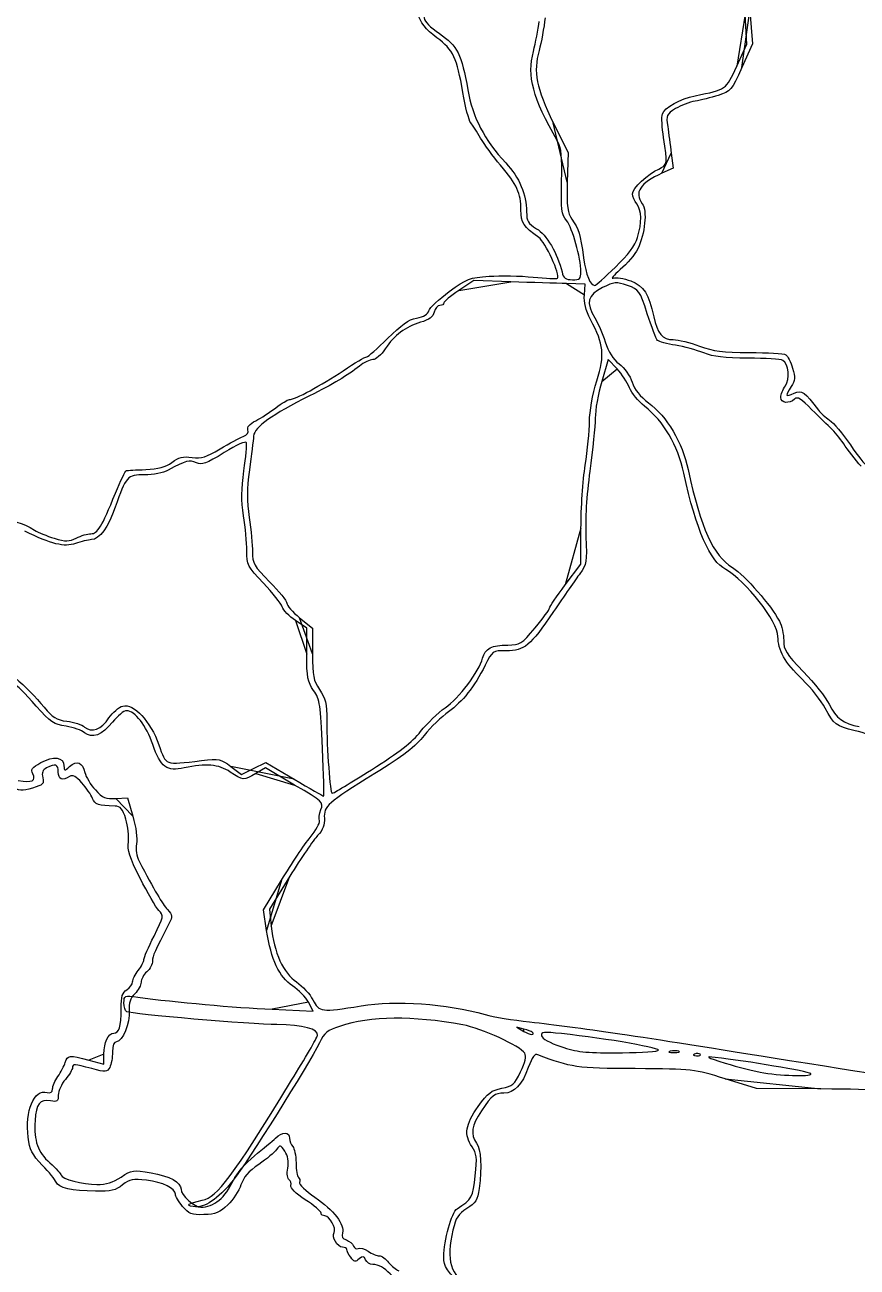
# Model space of a CAD drawing. Extents: x 0 to 210, y 0 to 297.
# Drawn here: x 41.9 to 80.2, y 63.7 to 121.1 of the extents above; entities that cross this region are included whole.
import ezdxf

# ---------------------------------------------------------------- set-up
doc = ezdxf.new("R2010")
doc.units = 0
doc.layers.get('0').update_dxf_attribs({"linetype": 'CONTINUOUS'})

msp = doc.modelspace()

# ---------------------------------------------------------------- linework, layer by layer
at = {"color": 7}
for points in [[(74.679779, 119.162177), (75.149213, 120.178215), (75.063447, 121.56113)], [(75.287764, 121.701298), (75.409057, 120.195126), (74.91673, 119.10199)], [(66.222863, 116.559998), (66.902324, 115.180534), (66.869807, 113.815768)], [(71.659273, 115.14645), (71.744247, 114.460623), (71.234148, 114.230056)], [(67.495458, 109.675295), (67.495458, 109.675295)], [(69.086108, 109.892995), (69.086108, 109.892995)], [(64.272003, 109.214728), (62.561151, 109.273742), (61.868481, 108.813833)], [(67.654763, 108.609185), (67.694954, 109.115571), (66.838905, 109.135642)], [(69.161307, 105.199159), (68.759516, 105.628843), (68.45771, 104.613885)], [(66.773055, 95.232982), (67.497404, 96.189097), (67.499762, 97.845289)], [(54.854217, 92.032728), (54.854217, 93.241996), (54.33162, 93.58784)], [(54.524964, 93.713732), (55.117614, 93.228102), (55.117614, 92.057474)], [(55.583343, 87.681417), (55.583343, 87.681417)], [(51.358253, 86.853881), (51.842118, 86.484818), (52.403232, 86.757424), (52.964346, 87.030029), (54.271457, 86.264181)], [(54.293764, 85.996659), (52.950304, 86.783013), (52.511884, 86.524341)], [(57.839546, 86.702255), (57.839548, 86.702255)], [(46.048414, 85.374693), (46.592782, 85.409976), (46.83773, 84.553927)], [(53.002357, 79.279847), (52.854729, 80.231339), (53.689849, 81.608657)], [(54.072166, 81.787847), (53.129138, 80.273299), (53.214909, 79.4831)], [(53.254722, 75.64605), (55.145728, 75.556705), (54.93045, 75.972995)], [(64.863407, 74.731039), (64.534157, 74.818738), (64.863208, 74.626469)], [(65.247532, 74.593847), (65.247532, 74.593847)], [(44.812101, 73.303557), (45.503526, 73.119494), (45.503526, 73.57719)], [(71.048541, 73.739168), (71.048541, 73.739168)], [(72.010631, 73.708824), (72.010631, 73.708837)], [(72.993131, 73.570342), (72.993131, 73.570329)], [(78.560194, 71.971979), (75.596946, 71.99342), (74.148248, 72.442201)], [(78.092659, 72.679682), (78.092659, 72.679682)]]:
    msp.add_lwpolyline(points, close=True, dxfattribs=at)
for points in [[(60.846561, 120.482666), (60.334499, 120.868138), (60.127606, 121.13836), (59.916205, 121.697795)], [(60.730388, 121.812084), (60.031836, 121.619209), (60.103667, 121.281821), (60.971876, 120.677832)], [(65.306911, 119.849111), (65.408467, 120.247503), (65.530263, 120.869785), (65.577569, 121.231959)], [(65.845133, 121.405474), (65.797304, 120.947869), (65.671552, 120.263623), (65.565685, 119.884933)], [(62.051886, 117.957071), (61.778025, 119.569169), (61.619892, 119.900513), (60.846561, 120.482666)], [(60.971876, 120.677832), (61.808132, 120.096074), (61.995646, 119.724378), (62.282777, 118.07938)], [(66.417405, 115.700565), (65.267413, 117.729414), (65.010875, 118.687781), (65.306911, 119.849111)], [(65.565685, 119.884933), (65.289746, 118.897882), (65.436138, 118.157228), (66.222863, 116.559998)], [(72.765399, 117.802508), (74.20866, 118.092906), (74.174547, 118.068673), (74.679779, 119.162177)], [(74.91673, 119.10199), (74.442774, 118.049642), (74.402047, 118.001822), (73.825375, 117.820485)], [(62.417752, 116.556574), (62.328922, 116.665227), (62.164283, 117.29545), (62.051886, 117.957071)], [(62.282777, 118.07938), (62.505583, 116.802892), (63.044879, 115.762253), (64.033665, 114.700804)], [(71.255531, 116.966464), (71.347456, 117.256098), (72.088191, 117.666251), (72.765399, 117.802508)], [(72.765399, 117.554925), (72.511877, 117.512478), (72.105553, 117.35644), (71.862456, 117.208172)], [(73.825375, 117.820485), (73.495911, 117.716876), (73.018921, 117.597385), (72.765399, 117.554925)], [(71.310811, 115.877727), (71.236231, 116.337347), (71.211355, 116.82727), (71.255531, 116.966464)], [(71.862456, 117.208172), (71.446923, 116.954729), (71.425066, 116.905473), (71.49738, 116.38543)], [(62.870551, 115.848701), (62.710342, 116.129379), (62.506582, 116.447922), (62.417752, 116.556574)], [(71.49738, 116.38543), (71.539686, 116.08119), (71.612538, 115.523652), (71.659273, 115.14645)], [(63.790036, 114.597552), (63.444528, 115.005005), (63.03076, 115.568022), (62.870551, 115.848701)], [(71.086226, 114.421983), (71.490347, 114.593245), (71.504428, 114.684526), (71.310811, 115.877727)], [(66.607787, 113.842424), (66.634835, 115.02127), (66.597857, 115.38222), (66.417405, 115.700565)], [(64.033665, 114.700804), (64.655529, 114.033231), (64.995107, 113.239291), (64.995107, 112.452912)], [(64.731707, 112.533525), (64.731707, 113.302244), (64.549199, 113.702282), (63.790036, 114.597552)], [(69.87219, 113.271202), (69.867027, 113.523289), (70.59592, 114.214213), (71.086226, 114.421983)], [(71.234148, 114.230056), (70.220208, 113.771741), (69.937471, 113.333654), (70.325234, 112.821737)], [(66.836405, 112.046064), (66.604902, 112.340361), (66.578147, 112.550593), (66.607787, 113.842424)], [(66.869807, 113.815768), (66.842266, 112.659825), (66.875075, 112.397334), (67.084218, 112.100285)], [(70.06974, 112.810924), (69.963392, 112.951527), (69.874495, 113.158652), (69.87219, 113.271202)], [(65.556045, 111.263965), (64.850654, 111.7497), (64.731707, 111.932895), (64.731707, 112.533525)], [(64.995107, 112.452912), (64.995107, 112.00533), (65.054578, 111.903144), (65.451326, 111.66906)], [(70.106726, 111.258196), (70.316672, 111.958932), (70.303748, 112.501535), (70.06974, 112.810924)], [(70.325234, 112.821737), (70.562342, 112.508713), (70.452731, 111.412825), (70.117322, 110.743039)], [(67.495458, 109.675295), (67.492007, 110.315963), (67.106527, 111.702657), (66.836405, 112.046064)], [(67.084218, 112.100285), (67.394863, 111.659077), (67.461549, 111.437071), (67.617546, 110.3248)], [(65.451326, 111.66906), (65.901289, 111.40358), (66.42881, 110.508481), (66.626355, 109.675295)], [(66.423667, 109.380749), (66.561075, 109.518151), (65.850025, 111.061529), (65.556045, 111.263965)], [(69.086108, 109.892995), (69.671294, 110.463967), (70.000844, 110.904793), (70.106726, 111.258196)], [(70.117322, 110.743039), (69.985193, 110.479191), (69.623167, 110.045807), (69.31282, 109.779957)], [(67.617546, 110.3248), (67.732005, 109.508695), (67.919763, 109.049721), (68.139161, 109.049721)], [(63.259742, 109.473689), (63.786134, 109.511342), (64.70088, 109.493365), (65.292511, 109.433718)], [(66.626355, 109.675295), (66.696273, 109.380393), (66.78515, 109.313121), (67.104814, 109.313121)], [(67.104814, 109.313121), (67.445766, 109.313121), (67.497149, 109.360757), (67.495458, 109.675295)], [(68.139161, 109.049721), (68.184648, 109.049721), (68.610775, 109.429188), (69.086108, 109.892995)], [(69.31282, 109.779957), (69.002473, 109.514121), (68.854502, 109.337156), (68.983994, 109.386715)], [(61.425545, 108.767238), (62.239632, 109.359361), (62.371446, 109.410131), (63.259742, 109.473689)], [(66.838905, 109.135642), (66.368078, 109.146705), (65.212973, 109.182277), (64.272003, 109.214728)], [(65.292511, 109.433718), (65.884143, 109.374085), (66.393163, 109.350234), (66.423667, 109.380749)], [(68.48831, 108.947509), (67.804619, 108.615348), (67.714995, 108.256256), (68.13969, 107.550713)], [(69.640684, 109.044572), (69.120017, 109.224566), (69.045682, 109.218297), (68.48831, 108.947509)], [(68.983994, 109.386715), (69.113486, 109.43626), (69.478612, 109.377891), (69.795383, 109.256859)], [(70.555489, 107.743245), (70.204975, 108.828268), (70.185253, 108.85632), (69.640684, 109.044572)], [(69.795383, 109.256859), (70.3993, 109.026213), (70.635528, 108.656241), (70.852623, 107.601022)], [(60.484013, 107.882979), (60.519438, 108.018445), (60.943127, 108.416363), (61.425545, 108.767238)], [(61.868481, 108.813833), (61.487512, 108.560891), (61.17581, 108.303062), (61.17581, 108.240873)], [(67.939276, 107.481821), (67.718885, 107.903313), (67.627487, 108.265475), (67.654763, 108.609185)], [(59.922798, 107.54347), (60.247559, 107.604394), (60.441909, 107.721962), (60.484013, 107.882979)], [(60.732082, 107.820303), (60.676784, 107.599969), (60.498745, 107.465991), (60.104167, 107.347777)], [(60.992538, 108.127822), (60.891738, 108.127822), (60.774533, 107.989432), (60.732082, 107.820303)], [(61.17581, 108.240873), (61.17581, 108.178698), (61.093337, 108.127822), (60.992538, 108.127822)], [(60.104167, 107.347777), (59.395876, 107.135569), (58.893311, 106.759355), (58.47627, 106.129171)], [(58.583607, 106.603725), (59.214022, 107.237254), (59.551005, 107.473721), (59.922798, 107.54347)], [(68.228182, 104.646612), (68.604915, 105.881733), (68.563519, 106.287988), (67.939276, 107.481821)], [(68.13969, 107.550713), (68.275644, 107.324861), (68.488107, 106.828102), (68.611834, 106.446818)], [(71.032031, 106.516013), (70.966962, 106.581086), (70.752519, 107.13333), (70.555489, 107.743245)], [(70.852623, 107.601022), (71.007, 106.850649), (71.265936, 106.547423), (71.752326, 106.547423)], [(57.617258, 105.757185), (57.685437, 105.757185), (58.120293, 106.138127), (58.583607, 106.603725)], [(58.47627, 106.129171), (58.289467, 105.846885), (58.035833, 105.625524), (57.899206, 105.625524)], [(68.611834, 106.446818), (68.763903, 105.978177), (68.975622, 105.647663), (69.26527, 105.426737)], [(71.859093, 106.286961), (71.469278, 106.347872), (71.097099, 106.45094), (71.032031, 106.516013)], [(71.752326, 106.547423), (71.988579, 106.547423), (72.535414, 106.414538), (72.967514, 106.252113)], [(73.160499, 105.936481), (72.834542, 106.068326), (72.248909, 106.226049), (71.859093, 106.286961)], [(72.967514, 106.252113), (73.613876, 106.009153), (74.02164, 105.956618), (75.267697, 105.955788)], [(56.53593, 105.115938), (57.062482, 105.46863), (57.549079, 105.757185), (57.617258, 105.757185)], [(57.899206, 105.625524), (57.765133, 105.625524), (57.488144, 105.492178), (57.283676, 105.3292)], [(75.201847, 105.693271), (74.111963, 105.695905), (73.606361, 105.756131), (73.160499, 105.936481)], [(76.805037, 105.590295), (76.720067, 105.645016), (75.998631, 105.691348), (75.201847, 105.693271)], [(75.267697, 105.955788), (76.100698, 105.955788), (76.854693, 105.907836), (76.94324, 105.850468)], [(76.923694, 104.414175), (77.148608, 104.735286), (77.080227, 105.413079), (76.805037, 105.590295)], [(76.94324, 105.850468), (77.031788, 105.793099), (77.17371, 105.514277), (77.258622, 105.230859)], [(54.054423, 103.781687), (54.303939, 103.781687), (55.520488, 104.4358), (56.53593, 105.115938)], [(57.283676, 105.3292), (56.724654, 104.883606), (56.080238, 104.498002), (54.985916, 103.954266)], [(69.735648, 104.331507), (69.640746, 104.572386), (69.382293, 104.962837), (69.161307, 105.199159)], [(69.26527, 105.426737), (69.508716, 105.241053), (69.767269, 104.877153), (69.863998, 104.584055)], [(77.258622, 105.230859), (77.388794, 104.796395), (77.379035, 104.663707), (77.196403, 104.384977)], [(67.890136, 102.774933), (67.891492, 103.219302), (68.034746, 104.012438), (68.228182, 104.646612)], [(68.45771, 104.613885), (68.291717, 104.055662), (68.155904, 103.297584), (68.155904, 102.929259)], [(69.863998, 104.584055), (69.977828, 104.239146), (70.225234, 103.925095), (70.610559, 103.636382)], [(76.716395, 103.884123), (76.716395, 104.012873), (76.80968, 104.251394), (76.923694, 104.414175)], [(77.196403, 104.384977), (76.903193, 103.937488), (76.921793, 103.892644), (77.32452, 104.076141)], [(54.985916, 103.954266), (53.264495, 103.098928), (52.44453, 102.510414), (52.40469, 102.101618)], [(53.42447, 103.40463), (53.688416, 103.612018), (53.971895, 103.781687), (54.054423, 103.781687)], [(70.430925, 103.475458), (70.143425, 103.705406), (69.830549, 104.090628), (69.735648, 104.331507)], [(77.34888, 103.808395), (77.108503, 103.568017), (76.716395, 103.614968), (76.716395, 103.884123)], [(77.32452, 104.076141), (77.682592, 104.239291), (77.821797, 104.142307), (78.448905, 103.292764)], [(78.152511, 103.314521), (77.649901, 103.822566), (77.472234, 103.931745), (77.34888, 103.808395)], [(52.50587, 102.803078), (52.747154, 102.926559), (53.160525, 103.197255), (53.42447, 103.40463)], [(72.240486, 100.388426), (71.954873, 101.688488), (71.327928, 102.758036), (70.430925, 103.475458)], [(70.610559, 103.636382), (71.470541, 102.992027), (72.169814, 101.816132), (72.442931, 100.555079)], [(79.04116, 102.445104), (78.907299, 102.564556), (78.507408, 102.955784), (78.152511, 103.314521)], [(78.448905, 103.292764), (78.546331, 103.160788), (78.776586, 102.956903), (78.960584, 102.83969)], [(52.141179, 102.385721), (52.092703, 102.512047), (52.218523, 102.656035), (52.50587, 102.803078)], [(67.694949, 100.752629), (67.801003, 101.440761), (67.888837, 102.350794), (67.890136, 102.774933)], [(68.155904, 102.929259), (68.155904, 102.560934), (68.046136, 101.461214), (67.911976, 100.485436)], [(78.960584, 102.83969), (79.14458, 102.722477), (79.57801, 102.204936), (79.923761, 101.689595)], [(50.858922, 101.506584), (51.281268, 101.761002), (51.759205, 102.01949), (51.921006, 102.081007)], [(51.921006, 102.081007), (52.104722, 102.15086), (52.187398, 102.265281), (52.141179, 102.385721)], [(52.40469, 102.101618), (52.385326, 101.902935), (52.297323, 101.203872), (52.209126, 100.548139)], [(79.613793, 101.738152), (79.432705, 102.007531), (79.175021, 102.325665), (79.04116, 102.445104)], [(49.56672, 101.11433), (50.004294, 101.055631), (50.218044, 101.120519), (50.858922, 101.506584)], [(52.071664, 101.790938), (52.041604, 101.881126), (51.63099, 101.698419), (51.047125, 101.335072)], [(51.958676, 100.502189), (52.04841, 101.128237), (52.099255, 101.708177), (52.071664, 101.790938)], [(80.412961, 100.704177), (80.154506, 101.003478), (79.79488, 101.468773), (79.613793, 101.738152)], [(79.923761, 101.689595), (80.269513, 101.174266), (80.606084, 100.752629), (80.671699, 100.752629)], [(49.764157, 100.869302), (49.445154, 101.014646), (49.288415, 100.972739), (48.466773, 100.522378)], [(48.636995, 100.884908), (48.955327, 101.120256), (49.155046, 101.169551), (49.56672, 101.11433)], [(51.047125, 101.335072), (50.209526, 100.813817), (50.029433, 100.748441), (49.764157, 100.869302)], [(47.374257, 100.313542), (46.588266, 100.322234), (46.509154, 100.234719), (46.021194, 98.816443)], [(46.034874, 99.468516), (46.263196, 100.029886), (46.488923, 100.496907), (46.53649, 100.506324)], [(46.53649, 100.506324), (46.584056, 100.515806), (46.98491, 100.537352), (47.427274, 100.554315)], [(48.466773, 100.522378), (48.232944, 100.394208), (47.787003, 100.308972), (47.374257, 100.313542)], [(47.427274, 100.554315), (48.023798, 100.577192), (48.336304, 100.662599), (48.636995, 100.884908)], [(51.942022, 98.419724), (51.830855, 99.136211), (51.834872, 99.638448), (51.958676, 100.502189)], [(52.209126, 100.548139), (52.086147, 99.633812), (52.084101, 99.118352), (52.200342, 98.336792)], [(67.499762, 97.845289), (67.501079, 98.756191), (67.588895, 100.064497), (67.694949, 100.752629)], [(67.911976, 100.485436), (67.754854, 99.34265), (67.688874, 98.26603), (67.726571, 97.460132)], [(74.176769, 95.939433), (73.428279, 96.342527), (72.824613, 97.729564), (72.240486, 100.388426)], [(72.442931, 100.555079), (73.040715, 97.79494), (73.574235, 96.614961), (74.48995, 96.027725)], [(44.901161, 97.591793), (45.213912, 97.591793), (45.390381, 97.883916), (46.034874, 99.468516)], [(46.021194, 98.816443), (45.704315, 97.895413), (45.294983, 97.330974), (44.934834, 97.31841)], [(40.940383, 98.102446), (41.135045, 98.264002), (41.762885, 98.104685), (42.303431, 97.756615)], [(52.088519, 96.797932), (52.088519, 97.170603), (52.022596, 97.900418), (51.942022, 98.419724)], [(52.200342, 98.336792), (52.283708, 97.776278), (52.351916, 97.060397), (52.351916, 96.745937)], [(44.186527, 97.140668), (43.687139, 96.958948), (43.062957, 97.111918), (41.855217, 97.711995)], [(42.303431, 97.756615), (42.462905, 97.653915), (42.871915, 97.486064), (43.212342, 97.383615)], [(44.226697, 97.394546), (44.444166, 97.503027), (44.747675, 97.591793), (44.901161, 97.591793)], [(67.726571, 97.460132), (67.781819, 96.278995), (67.766218, 96.183183), (67.447769, 95.748034)], [(43.212342, 97.383615), (43.752956, 97.220913), (43.881345, 97.222295), (44.226697, 97.394546)], [(44.934834, 97.31841), (44.776787, 97.312879), (44.440049, 97.23291), (44.186527, 97.140668)], [(52.862519, 95.308604), (52.12379, 96.083342), (52.088519, 96.15122), (52.088519, 96.797932)], [(52.351916, 96.745937), (52.351916, 96.223852), (52.420532, 96.104743), (53.142116, 95.374138)], [(67.447769, 95.748034), (67.26224, 95.494512), (66.714844, 94.706828), (66.231333, 93.997624)], [(76.584695, 92.855602), (76.584695, 93.527521), (75.082115, 95.451867), (74.176769, 95.939433)], [(74.48995, 96.027725), (75.068913, 95.656437), (76.272739, 94.280015), (76.648241, 93.559999)], [(53.722771, 94.215284), (53.675333, 94.370164), (53.28822, 94.862168), (52.862519, 95.308604)], [(53.142116, 95.374138), (53.576725, 94.934102), (53.932315, 94.48976), (53.932315, 94.386718)], [(66.048706, 94.16325), (66.048706, 94.225741), (66.374663, 94.707131), (66.773055, 95.232982)], [(54.33162, 93.58784), (54.044193, 93.778054), (53.770211, 94.060392), (53.722771, 94.215284)], [(53.932315, 94.386718), (53.932315, 94.283676), (54.199007, 93.980832), (54.524964, 93.713732)], [(65.385405, 93.252572), (65.75022, 93.690948), (66.048706, 94.100745), (66.048706, 94.16325)], [(66.231333, 93.997624), (65.142108, 92.399986), (64.891874, 92.192137), (64.057666, 92.192137)], [(76.648241, 93.559999), (76.757268, 93.350938), (76.846837, 92.951321), (76.847284, 92.671973)], [(64.125598, 92.455537), (64.694362, 92.455537), (64.752953, 92.492611), (65.385405, 93.252572)], [(62.962051, 91.849033), (63.074321, 92.296351), (63.379702, 92.455537), (64.125598, 92.455537)], [(77.700183, 90.875139), (76.89588, 91.6523), (76.584695, 92.204781), (76.584695, 92.855602)], [(76.847284, 92.671973), (76.847942, 92.223363), (76.953911, 92.054221), (77.754381, 91.223274)], [(40.080887, 91.85276), (40.869718, 91.474017), (41.938788, 90.56247), (42.743887, 89.582136)], [(55.172259, 90.355425), (54.893075, 90.766262), (54.854217, 90.971201), (54.854217, 92.032728)], [(55.117614, 92.057474), (55.117614, 91.025975), (55.156747, 90.829175), (55.446863, 90.401664)], [(61.236265, 89.554426), (61.859425, 89.983175), (62.811446, 91.248982), (62.962051, 91.849033)], [(64.057666, 92.192137), (63.421962, 92.192137), (63.417643, 92.189108), (63.078371, 91.519651)], [(63.078371, 91.519651), (62.566472, 90.509461), (62.040797, 89.8419), (61.393921, 89.380516)], [(77.754381, 91.223274), (78.252839, 90.705838), (78.786986, 90.031482), (78.941375, 89.724688)], [(42.379395, 89.640202), (41.293178, 90.869778), (41.151099, 90.942951), (40.451021, 90.633272)], [(78.758141, 89.549869), (78.588572, 89.88037), (78.112492, 90.476747), (77.700183, 90.875139)], [(55.583343, 87.681417), (55.497586, 89.714678), (55.465401, 89.924029), (55.172259, 90.355425)], [(55.446863, 90.401664), (55.722725, 89.99516), (55.776113, 89.762578), (55.776113, 88.967347)], [(43.753078, 88.706187), (43.188975, 88.789605), (43.043343, 88.88863), (42.379395, 89.640202)], [(42.743887, 89.582136), (43.133835, 89.107318), (43.307686, 89.001234), (43.797486, 88.939243)], [(45.733482, 89.091896), (45.896174, 89.345431), (46.183694, 89.591618), (46.372413, 89.638977)], [(46.372413, 89.638977), (46.883377, 89.767227), (47.64368, 88.947658), (48.035705, 87.846042)], [(60.107121, 88.469746), (60.400485, 88.840889), (60.908599, 89.328982), (61.236265, 89.554426)], [(80.140592, 88.503961), (79.256954, 88.707411), (79.148124, 88.78975), (78.758141, 89.549869)], [(78.941375, 89.724688), (79.266761, 89.078107), (79.60716, 88.824782), (80.327739, 88.692951)], [(43.797486, 88.939243), (44.120111, 88.898416), (44.485403, 88.776883), (44.609245, 88.669166)], [(44.609245, 88.669166), (44.935815, 88.385129), (45.389381, 88.55568), (45.733482, 89.091896)], [(45.898361, 88.899338), (45.417796, 88.29257), (44.94295, 88.112839), (44.609245, 88.411403)], [(46.543552, 89.426466), (46.41832, 89.426466), (46.127985, 89.189262), (45.898361, 88.899338)], [(47.756556, 87.865586), (47.463602, 88.73308), (46.924749, 89.426466), (46.543552, 89.426466)], [(55.776113, 88.967347), (55.776113, 87.668932), (55.929705, 85.60688), (56.026309, 85.608342)], [(61.393921, 89.380516), (61.073885, 89.152254), (60.570457, 88.659288), (60.275193, 88.28505)], [(44.609245, 88.411403), (44.485403, 88.522202), (44.100128, 88.65485), (43.753078, 88.706187)], [(57.839548, 86.702255), (59.105799, 87.500119), (59.717654, 87.977043), (60.107121, 88.469746)], [(60.275193, 88.28505), (59.871878, 87.773857), (59.302901, 87.335678), (57.987706, 86.523406)], [(81.391741, 88.041352), (81.102001, 88.204068), (80.538984, 88.412246), (80.140592, 88.503961)], [(49.207587, 86.784883), (48.408792, 86.600727), (48.108075, 86.824696), (47.756556, 87.865586)], [(48.035705, 87.846042), (48.379045, 86.881235), (48.258804, 86.925473), (49.99983, 87.12347)], [(42.587355, 87.029845), (43.168362, 87.356381), (43.659742, 87.29173), (43.659742, 86.888755)], [(43.918236, 86.854236), (44.250014, 87.154486), (44.522276, 87.046637), (44.626465, 86.573663)], [(49.99983, 87.12347), (50.828857, 87.217754), (50.899579, 87.203728), (51.358253, 86.853881)], [(55.627475, 85.486889), (55.654375, 85.480567), (55.634521, 86.468132), (55.583343, 87.681417)], [(42.217815, 86.516768), (42.114681, 86.709485), (42.180878, 86.801385), (42.587355, 87.029845)], [(42.859684, 86.787175), (42.67294, 86.687228), (42.625133, 86.565023), (42.682836, 86.335115)], [(43.396328, 86.594893), (43.396328, 86.95151), (43.258817, 87.000779), (42.859684, 86.787175)], [(43.919446, 86.392286), (43.584817, 86.180657), (43.396328, 86.253658), (43.396328, 86.594893)], [(43.659742, 86.888755), (43.659742, 86.630346), (43.669409, 86.629056), (43.918236, 86.854236)], [(44.626465, 86.573663), (44.671717, 86.36825), (44.887685, 86.006497), (45.106394, 85.769793)], [(51.326611, 86.594919), (50.796189, 86.955355), (50.184711, 87.010169), (49.207587, 86.784883)], [(52.511884, 86.524341), (51.955113, 86.195842), (51.909949, 86.198529), (51.326611, 86.594919)], [(56.026309, 85.608342), (56.069788, 85.609659), (56.885745, 86.101269), (57.839546, 86.702255)], [(41.554402, 86.199859), (42.18279, 86.093696), (42.391006, 86.193142), (42.217815, 86.516768)], [(42.682836, 86.335115), (42.75292, 86.055885), (42.698824, 86.001137), (42.207368, 85.853883)], [(44.482778, 86.093933), (44.210415, 86.404257), (44.062363, 86.482658), (43.919446, 86.392286)], [(44.977075, 85.376669), (44.908417, 85.539648), (44.685984, 85.862418), (44.482778, 86.093933)], [(54.271457, 86.264181), (54.990367, 85.842966), (55.600576, 85.493184), (55.627475, 85.486889)], [(55.503745, 84.85922), (55.634008, 85.201837), (55.604848, 85.229257), (54.293764, 85.996659)], [(57.987706, 86.523406), (55.797217, 85.170559), (55.631148, 85.023121), (55.668758, 84.464674)], [(42.207368, 85.853883), (41.714815, 85.706314), (41.599358, 85.716362), (41.174648, 85.943769)], [(45.106394, 85.769793), (45.448598, 85.399414), (45.579954, 85.344323), (46.048414, 85.374693)], [(46.015265, 85.024899), (45.226922, 85.050988), (45.095518, 85.095503), (44.977075, 85.376669)], [(46.513229, 84.421845), (46.364593, 84.90118), (46.269379, 85.016483), (46.015265, 85.024899)], [(55.43491, 84.339691), (55.399355, 84.432341), (55.430327, 84.666135), (55.503745, 84.85922)], [(46.627761, 83.368246), (46.665844, 83.621768), (46.614305, 84.095888), (46.513229, 84.421845)], [(46.83773, 84.553927), (46.982029, 84.049622), (47.05042, 83.525008), (47.004171, 83.277149)], [(55.012262, 83.578597), (55.280272, 83.904541), (55.470465, 84.247027), (55.43491, 84.339691)], [(55.668758, 84.464674), (55.689746, 84.153045), (55.601989, 83.928761), (55.356573, 83.666796)], [(47.171418, 81.691417), (46.680065, 82.666167), (46.57225, 82.998709), (46.627761, 83.368246)], [(47.004171, 83.277149), (46.955987, 83.018925), (47.000444, 82.713724), (47.11927, 82.48695)], [(53.689849, 81.608657), (54.149164, 82.366181), (54.74425, 83.252653), (55.012262, 83.578597)], [(55.356573, 83.666796), (55.168813, 83.466376), (54.59083, 82.620849), (54.072166, 81.787847)], [(47.11927, 82.48695), (47.822845, 81.144257), (48.199626, 80.500916), (48.428838, 80.250897)], [(48.029645, 80.212217), (47.894715, 80.357047), (47.508513, 81.022698), (47.171418, 81.691417)], [(47.811148, 79.027853), (48.265459, 79.929997), (48.269941, 79.954296), (48.029645, 80.212217)], [(48.428838, 80.250897), (48.669282, 79.988617), (48.675015, 79.933592), (48.497447, 79.592397)], [(48.497447, 79.592397), (47.844089, 78.336942), (47.742438, 78.105401), (47.742438, 77.872634)], [(54.204192, 76.727451), (53.585228, 77.137064), (53.211761, 77.930213), (53.002357, 79.279847)], [(53.214909, 79.4831), (53.347807, 78.258712), (53.773132, 77.318665), (54.380399, 76.907142)], [(47.344395, 77.938919), (47.346002, 78.031267), (47.556044, 78.521296), (47.811148, 79.027853)], [(46.823453, 76.913701), (46.82506, 77.023038), (46.942276, 77.260664), (47.083924, 77.441752)], [(47.083924, 77.441752), (47.225573, 77.622839), (47.342784, 77.846558), (47.344395, 77.938919)], [(47.742438, 77.872634), (47.742438, 77.730754), (47.623908, 77.507391), (47.479038, 77.376284)], [(46.557125, 76.55042), (46.701995, 76.640885), (46.821843, 76.804364), (46.823453, 76.913701)], [(47.215639, 76.894921), (47.215639, 76.761285), (47.085372, 76.52167), (46.926157, 76.362458)], [(47.479038, 77.376284), (47.334168, 77.245176), (47.215639, 77.02857), (47.215639, 76.894921)], [(54.380399, 76.907142), (54.663061, 76.715598), (55.00525, 76.342664), (55.140819, 76.078408)], [(46.293725, 75.673457), (46.293725, 76.243283), (46.346456, 76.418852), (46.557125, 76.55042)], [(46.425425, 75.951963), (46.425425, 76.280449), (46.444193, 76.287929), (47.062685, 76.20588)], [(46.926157, 76.362458), (46.712205, 76.148498), (46.645973, 75.944179), (46.672315, 75.579371)], [(54.93045, 75.972995), (54.812046, 76.201969), (54.48523, 76.541465), (54.204192, 76.727451)], [(45.955018, 74.544355), (46.203867, 74.544355), (46.293725, 74.843906), (46.293725, 75.673457)], [(46.551907, 75.535357), (46.482342, 75.578343), (46.425425, 75.765831), (46.425425, 75.951963)], [(47.062685, 76.20588), (48.796045, 75.975945), (51.558207, 75.726203), (53.254722, 75.64605)], [(55.140819, 76.078408), (55.430944, 75.512902), (55.519376, 75.502036), (57.356514, 75.806079)], [(57.356514, 75.806079), (58.959312, 76.071336), (61.285742, 75.907), (63.085459, 75.401365)], [(46.672315, 75.579371), (46.712907, 75.017157), (46.354229, 74.149637), (46.081184, 74.149637)], [(53.471368, 74.941272), (52.340229, 74.945223), (46.726875, 75.427218), (46.551907, 75.535357)], [(62.045297, 74.931789), (59.721717, 75.355336), (57.816623, 75.33138), (56.368765, 74.860408)], [(63.085459, 75.401365), (63.447633, 75.299614), (64.36624, 75.148383), (65.126807, 75.065307)], [(45.503526, 73.57719), (45.503526, 74.115961), (45.703509, 74.544355), (45.955018, 74.544355)], [(55.34762, 74.435873), (55.42734, 74.734002), (54.673656, 74.937018), (53.471368, 74.941272)], [(56.368765, 74.860408), (55.815476, 74.68044), (55.666947, 74.559171), (55.439137, 74.101421)], [(64.906291, 73.616634), (64.712975, 73.946621), (62.914495, 74.773354), (62.045297, 74.931789)], [(64.863208, 74.626469), (65.142624, 74.463214), (65.418339, 74.439798), (65.247532, 74.593847)], [(65.247532, 74.593847), (65.21735, 74.621057), (65.044494, 74.682797), (64.863407, 74.731039)], [(65.126807, 75.065307), (67.493203, 74.806806), (69.874875, 74.453864), (77.111495, 73.289255)], [(66.60352, 74.524534), (65.770062, 74.613313), (65.648764, 74.599682), (65.681621, 74.420925)], [(46.081184, 74.149637), (45.959721, 74.149637), (45.89864, 73.992506), (45.89864, 73.680035)], [(55.439137, 74.101421), (54.917484, 73.053249), (52.072407, 68.518967), (51.457691, 67.756082)], [(54.156455, 72.371333), (54.779131, 73.385422), (55.315154, 74.314472), (55.34762, 74.435873)], [(65.681621, 74.420925), (65.704083, 74.298734), (66.067281, 74.096601), (66.575505, 73.923442)], [(71.048541, 73.739168), (71.375005, 73.830186), (68.722337, 74.298866), (66.60352, 74.524534)], [(43.717174, 73.194431), (43.824692, 73.540722), (43.894924, 73.547729), (44.812101, 73.303557)], [(45.89864, 73.680035), (45.89864, 73.421745), (45.840064, 73.100977), (45.76847, 72.967196)], [(64.713951, 72.761718), (64.926128, 73.205507), (64.987454, 73.478099), (64.906291, 73.616634)], [(65.516296, 73.55114), (65.364487, 73.609839), (65.251972, 73.459609), (65.071156, 72.956778)], [(69.999702, 72.908168), (67.256311, 72.925631), (67.061565, 72.953565), (65.516296, 73.55114)], [(66.575505, 73.923442), (67.287354, 73.680917), (67.708863, 73.633202), (69.077803, 73.640248)], [(69.077803, 73.640248), (69.983239, 73.644858), (70.870072, 73.689425), (71.048541, 73.739168)], [(71.615532, 73.71371), (71.487392, 73.680311), (71.560345, 73.650797), (71.77765, 73.648111)], [(72.010631, 73.708837), (71.921466, 73.744923), (71.743672, 73.747109), (71.615532, 73.71371)], [(71.77765, 73.648111), (71.994955, 73.645477), (72.099796, 73.672752), (72.010631, 73.708824)], [(72.740705, 73.580733), (72.635645, 73.538694), (72.666851, 73.507481), (72.820275, 73.50116)], [(72.993131, 73.570329), (72.949368, 73.614092), (72.835776, 73.618768), (72.740705, 73.580733)], [(72.820275, 73.50116), (72.959107, 73.495497), (73.036893, 73.526578), (72.993131, 73.570342)], [(73.687298, 73.427882), (73.196469, 73.483736), (73.275662, 73.438155), (74.148248, 73.162375)], [(78.092659, 72.679682), (77.979031, 72.780327), (75.138585, 73.262744), (73.687298, 73.427882)], [(43.379049, 72.548522), (43.514416, 72.740791), (43.666572, 73.031452), (43.717174, 73.194431)], [(44.054842, 72.95043), (44.054842, 72.870344), (43.906679, 72.628727), (43.725592, 72.413516)], [(44.945346, 72.908445), (44.104524, 73.132268), (44.054842, 73.134613), (44.054842, 72.95043)], [(45.76847, 72.967196), (45.647252, 72.740698), (45.59064, 72.736655), (44.945346, 72.908445)], [(65.071156, 72.956778), (64.787192, 72.167106), (64.418795, 71.779474), (63.949599, 71.776669)], [(74.148248, 72.442201), (72.711239, 72.887359), (72.677763, 72.891113), (69.999702, 72.908168)], [(74.148248, 73.162375), (74.727727, 72.97926), (75.527804, 72.778035), (75.926196, 72.715201)], [(77.111495, 73.289255), (81.709247, 72.549339), (84.029679, 72.21835), (84.098142, 72.292682)], [(43.132928, 71.973441), (43.132928, 72.097463), (43.243682, 72.356253), (43.379049, 72.548522)], [(43.725592, 72.413516), (43.544505, 72.198306), (43.396342, 71.871703), (43.396342, 71.687732)], [(50.036967, 66.837146), (50.740011, 66.992526), (51.389459, 67.864998), (54.156455, 72.371333)], [(63.844711, 72.002929), (64.346767, 72.099478), (64.43356, 72.175232), (64.713951, 72.761718)], [(75.926196, 72.715201), (76.891735, 72.562943), (78.249591, 72.540673), (78.092659, 72.679682)], [(42.007525, 69.739364), (41.856013, 70.952017), (42.283412, 71.970096), (42.878659, 71.814427)], [(42.878659, 71.814427), (43.056774, 71.767858), (43.132928, 71.815744), (43.132928, 71.973441)], [(43.396342, 71.687732), (43.396342, 71.396069), (43.351202, 71.361867), (43.043863, 71.420618)], [(62.758187, 71.157231), (63.210631, 71.789061), (63.367481, 71.911147), (63.844711, 72.002929)], [(63.949599, 71.776669), (63.508384, 71.774035), (63.410691, 71.69757), (62.912142, 70.964752)], [(82.997274, 71.505722), (82.000991, 71.884518), (81.361472, 71.951711), (78.560194, 71.971979)], [(43.043863, 71.420618), (42.558009, 71.513493), (42.363805, 71.26778), (42.325758, 70.51206)], [(62.477959, 69.303977), (62.094513, 69.854496), (62.166574, 70.331052), (62.758187, 71.157231)], [(42.325758, 70.51206), (42.276705, 69.537718), (42.438373, 69.076584), (43.010098, 68.560057)], [(62.912142, 70.964752), (62.453532, 70.290646), (62.388546, 69.859672), (62.686171, 69.466179)], [(53.408879, 69.704766), (53.731403, 70.003251), (54.064032, 69.999906), (54.064032, 69.698181)], [(42.657468, 68.456699), (42.187423, 68.947268), (42.080003, 69.159265), (42.007525, 69.739364)], [(52.43735, 68.881642), (52.834719, 69.207599), (53.271907, 69.578005), (53.408879, 69.704766)], [(53.842688, 69.096616), (53.645357, 69.397787), (53.623934, 69.402449), (53.466972, 69.178349)], [(54.064032, 69.698181), (54.064032, 69.567798), (54.128552, 69.396602), (54.20741, 69.31774)], [(62.686171, 69.466179), (62.894082, 69.191295), (62.939643, 68.373583), (62.80271, 67.374561)], [(51.473673, 67.763273), (51.609136, 68.058544), (52.031567, 68.548784), (52.43735, 68.881642)], [(53.466972, 69.178349), (53.375422, 69.04765), (53.00398, 68.738352), (52.641544, 68.49102)], [(53.977618, 68.319191), (54.026939, 68.623115), (53.98153, 68.884711), (53.842688, 69.096616)], [(54.20741, 69.31774), (54.286267, 69.238891), (54.354954, 68.89875), (54.360047, 68.561888)], [(62.62679, 67.967882), (62.713146, 68.815911), (62.693201, 68.994957), (62.477959, 69.303977)], [(43.297997, 67.667264), (43.255418, 67.778221), (42.967181, 68.133468), (42.657468, 68.456699)], [(43.010098, 68.560057), (43.294968, 68.302702), (43.528042, 68.047139), (43.528042, 67.992154)], [(46.291799, 67.908248), (46.792518, 68.239605), (46.841808, 68.24648), (47.675587, 68.101281)], [(52.641544, 68.49102), (52.167955, 68.167842), (51.936705, 67.902374), (51.819537, 67.547351)], [(54.04375, 67.774336), (53.962907, 67.824303), (53.934838, 68.055568), (53.977618, 68.319191)], [(54.360047, 68.561888), (54.365144, 68.225026), (54.416561, 67.920207), (54.474316, 67.884503)], [(45.111921, 67.249986), (44.015706, 67.269082), (43.3961, 67.411608), (43.297997, 67.667264)], [(43.528042, 67.992154), (43.528042, 67.826528), (44.536983, 67.564643), (45.17504, 67.564643)], [(45.17504, 67.564643), (45.598604, 67.564643), (45.923763, 67.664682), (46.291799, 67.908248)], [(47.468745, 67.76056), (46.840531, 67.839053), (46.704889, 67.812331), (46.362119, 67.542518)], [(48.796022, 67.113558), (48.796022, 67.383661), (48.213804, 67.667474), (47.468745, 67.76056)], [(47.675587, 68.101281), (48.526675, 67.953066), (49.059437, 67.661759), (49.059437, 67.344612)], [(51.457691, 67.756082), (50.739259, 66.864487), (50.145269, 66.471258), (49.624106, 66.542244)], [(49.972171, 66.511044), (50.56774, 66.511044), (51.104584, 66.958758), (51.473673, 67.763273)], [(54.118589, 67.516507), (54.154682, 67.610567), (54.120999, 67.726595), (54.04375, 67.774336)], [(54.474316, 67.884503), (54.532073, 67.848812), (54.551666, 67.747429), (54.517858, 67.659204)], [(54.517858, 67.659204), (54.48405, 67.570978), (54.805116, 67.262181), (55.231338, 66.972995)], [(61.786998, 66.444839), (62.463132, 66.868386), (62.526536, 66.983373), (62.62679, 67.967882)], [(46.362119, 67.542518), (46.037112, 67.286677), (45.827031, 67.237527), (45.111921, 67.249986)], [(49.129174, 66.5544), (48.945942, 66.775577), (48.796022, 67.027202), (48.796022, 67.113558)], [(49.059437, 67.344612), (49.059437, 67.06716), (49.66837, 66.511044), (49.972171, 66.511044)], [(51.819537, 67.547351), (51.729869, 67.275654), (51.456951, 66.859944), (51.213055, 66.623542)], [(54.782839, 66.860879), (54.349705, 67.148472), (54.079644, 67.415019), (54.118589, 67.516507)], [(62.80271, 67.374561), (62.729944, 66.843665), (62.647259, 66.70862), (62.236092, 66.449053)], [(50.115966, 66.172997), (49.535515, 66.154572), (49.425025, 66.197282), (49.129174, 66.5544)], [(49.624106, 66.542244), (49.229069, 66.596043), (49.355884, 66.686627), (50.036967, 66.837146)], [(51.213055, 66.623542), (50.843531, 66.265384), (50.660637, 66.190276), (50.115966, 66.172997)], [(55.512716, 66.245919), (55.512716, 66.317617), (55.184271, 66.594344), (54.782839, 66.860879)], [(55.231338, 66.972995), (56.09412, 66.387602), (56.620974, 65.705383), (56.50135, 65.328485)], [(55.688011, 66.115563), (55.591599, 66.115563), (55.512716, 66.174222), (55.512716, 66.245919)], [(56.114808, 65.340641), (56.231714, 65.529801), (55.909097, 66.115563), (55.688011, 66.115563)], [(61.17581, 64.226117), (61.17581, 64.967667), (61.540127, 66.290197), (61.786998, 66.444839)], [(62.236092, 66.449053), (61.838815, 66.19827), (61.727103, 66.025717), (61.596941, 65.461818)], [(61.596941, 65.461818), (61.272294, 64.055368), (61.481064, 63.344031), (62.350432, 62.89446)], [(56.505098, 64.666864), (56.270296, 64.666864), (55.993605, 65.144526), (56.114808, 65.340641)], [(56.50135, 65.328485), (56.447548, 65.158974), (56.502667, 65.0585), (56.680359, 65.002106)], [(56.680359, 65.002106), (56.821564, 64.957289), (56.971785, 64.830225), (57.014183, 64.719742)], [(56.698015, 64.560332), (56.698015, 64.618925), (56.611202, 64.666864), (56.505098, 64.666864)], [(56.881313, 64.203136), (56.780498, 64.340999), (56.698015, 64.501752), (56.698015, 64.560332)], [(57.014183, 64.719742), (57.05658, 64.609245), (57.153558, 64.557342), (57.22969, 64.604399)], [(57.22969, 64.604399), (57.305822, 64.651455), (57.511583, 64.59597), (57.686936, 64.481049)], [(57.566597, 64.089044), (57.497997, 64.267813), (57.451821, 64.273819), (57.274854, 64.126947)], [(57.686936, 64.481049), (57.86229, 64.366154), (58.092441, 64.272146), (58.198386, 64.272146)], [(58.198386, 64.272146), (58.304329, 64.272146), (58.499025, 64.135653), (58.631044, 63.968815)], [(62.287199, 62.629665), (61.265096, 63.622287), (61.17581, 63.750536), (61.17581, 64.226117)], [(57.274854, 64.126947), (57.096919, 63.979272), (57.036444, 63.99098), (56.881313, 64.203136)], [(57.904441, 63.876665), (57.763451, 63.876665), (57.611421, 63.972239), (57.566597, 64.089044)], [(59.273225, 62.449789), (59.055828, 63.197344), (58.404166, 63.876665), (57.904441, 63.876665)], [(58.631044, 63.968815), (58.763062, 63.801991), (58.971685, 63.627252), (59.09465, 63.580498)]]:
    msp.add_open_spline(points, degree=3, dxfattribs=at)

doc.saveas('drawing.dxf')
